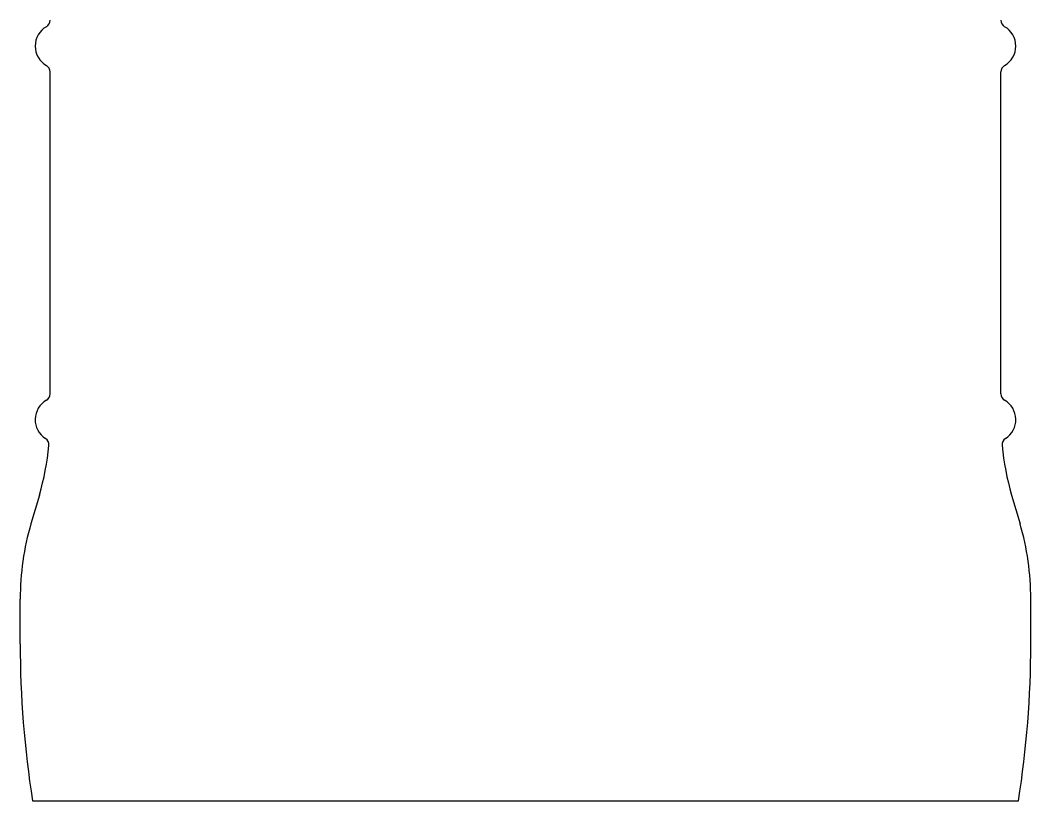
# Model space of a CAD drawing. Extents: x -234 to 1000, y -95 to 506.
# Drawn here: x 932.7 to 1000.3, y 14.7 to 67 of the extents above; entities that cross this region are included whole.
import ezdxf

# ---------------------------------------------------------------- set-up
doc = ezdxf.new("R2010")
doc.units = 0
doc.header["$LTSCALE"] = 7
doc.header["$MEASUREMENT"] = 0
doc.layers.add('8', color=250, linetype='CONTINUOUS', lineweight=15)

msp = doc.modelspace()

# ---------------------------------------------------------------- linework, layer by layer
at = {"layer": '8', "lineweight": 30}
for p, q in [((934.6571, 41.9665), (934.6571, 63.5024)), ((998.2571, 41.9665), (998.2571, 63.5024)), ((933.4825, 14.7345), (999.4317, 14.7345))]:
    msp.add_line(p, q, dxfattribs=at)
at = {"layer": '8', "lineweight": 30, "ltscale": 0.05}
for p, q in [((933.9371, 35.1945), (933.3771, 33.2745)), ((998.9771, 35.1945), (999.5371, 33.2745))]:
    msp.add_line(p, q, dxfattribs=at)
at = {"layer": '8', "lineweight": 30, "ltscale": 0.075}
for p, q in [((932.6571, 25.2345), (932.6571, 28.2345)), ((1000.2571, 25.2345), (1000.2571, 28.2345))]:
    msp.add_line(p, q, dxfattribs=at)
at = {"layer": '8', "lineweight": 30}
for centre, radius, start, end in [((934.1571, 66.9665), 0.5, 300.00006, 359.99994), ((998.7571, 66.9665), 0.5, 180.000063, 239.999942), ((935.1571, 65.2345), 1.5, 120.000099, 239.999928), ((997.7571, 65.2345), 1.5, 300.00008, 59.999906), ((934.1571, 63.5024), 0.5, 0.000061, 59.99994), ((998.7571, 63.5024), 0.5, 120.000058, 179.999937), ((934.1571, 41.9665), 0.5, 300.00006, 359.99994), ((998.7571, 41.9665), 0.5, 180.000063, 239.999942), ((935.1571, 40.2345), 1.5, 120.000085, 237.279491), ((997.7571, 40.2345), 1.5, 302.720514, 59.99992), ((934.076, 38.5518), 0.5, 354.482528, 57.279479), ((998.8382, 38.5518), 0.5, 122.720522, 185.517476), ((916.6571, 40.2345), 18, 343.739797, 354.482449), ((1016.2571, 40.2345), 18, 185.517545, 196.260203), ((950.6571, 28.2344), 18, 163.739811, 179.999978), ((982.2571, 28.2344), 18, 0.000016, 16.260189), ((999.8571, 25.2345), 67.2, 179.999995, 188.989303), ((933.0571, 25.2345), 67.2, 351.010702, 359.999999)]:
    msp.add_arc(centre, radius, start, end, dxfattribs=at)

doc.saveas('drawing.dxf')
